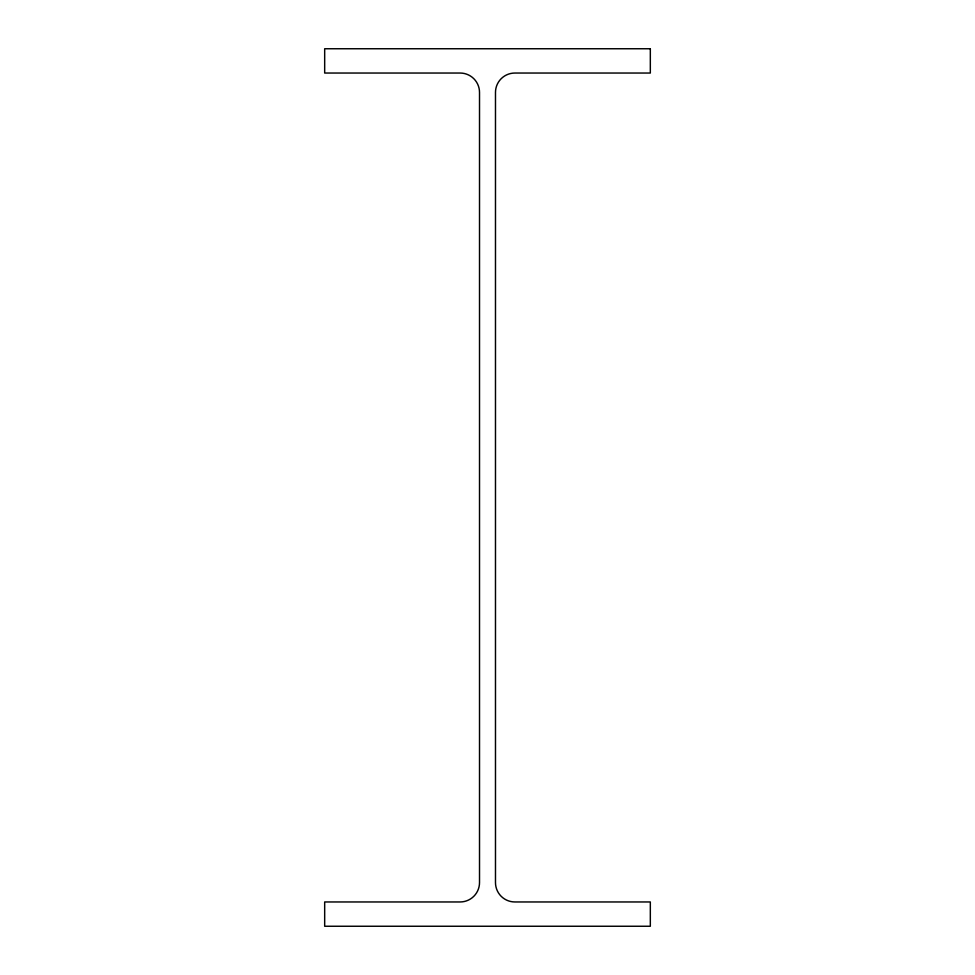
<?xml version="1.0" encoding="UTF-8"?>
<svg xmlns="http://www.w3.org/2000/svg" width="975" height="975" viewBox="0 0 975 975"><rect width="100%" height="100%" fill="white"/><g stroke="black" fill="none" stroke-linecap="round" stroke-linejoin="round"><path stroke-width="1.46" d="M650.325 48.75L324.675 48.75L324.675 73.04L460.115 73.04A19.39 19.39 0 0 1 479.517 92.43L479.517 882.57A19.39 19.39 0 0 1 460.115 901.96L324.675 901.96L324.675 926.25L650.325 926.25L650.325 901.96L514.885 901.96A19.39 19.39 0 0 1 495.483 882.57L495.483 92.43A19.39 19.39 0 0 1 514.885 73.04L650.325 73.04L650.325 48.75"/></g></svg>
